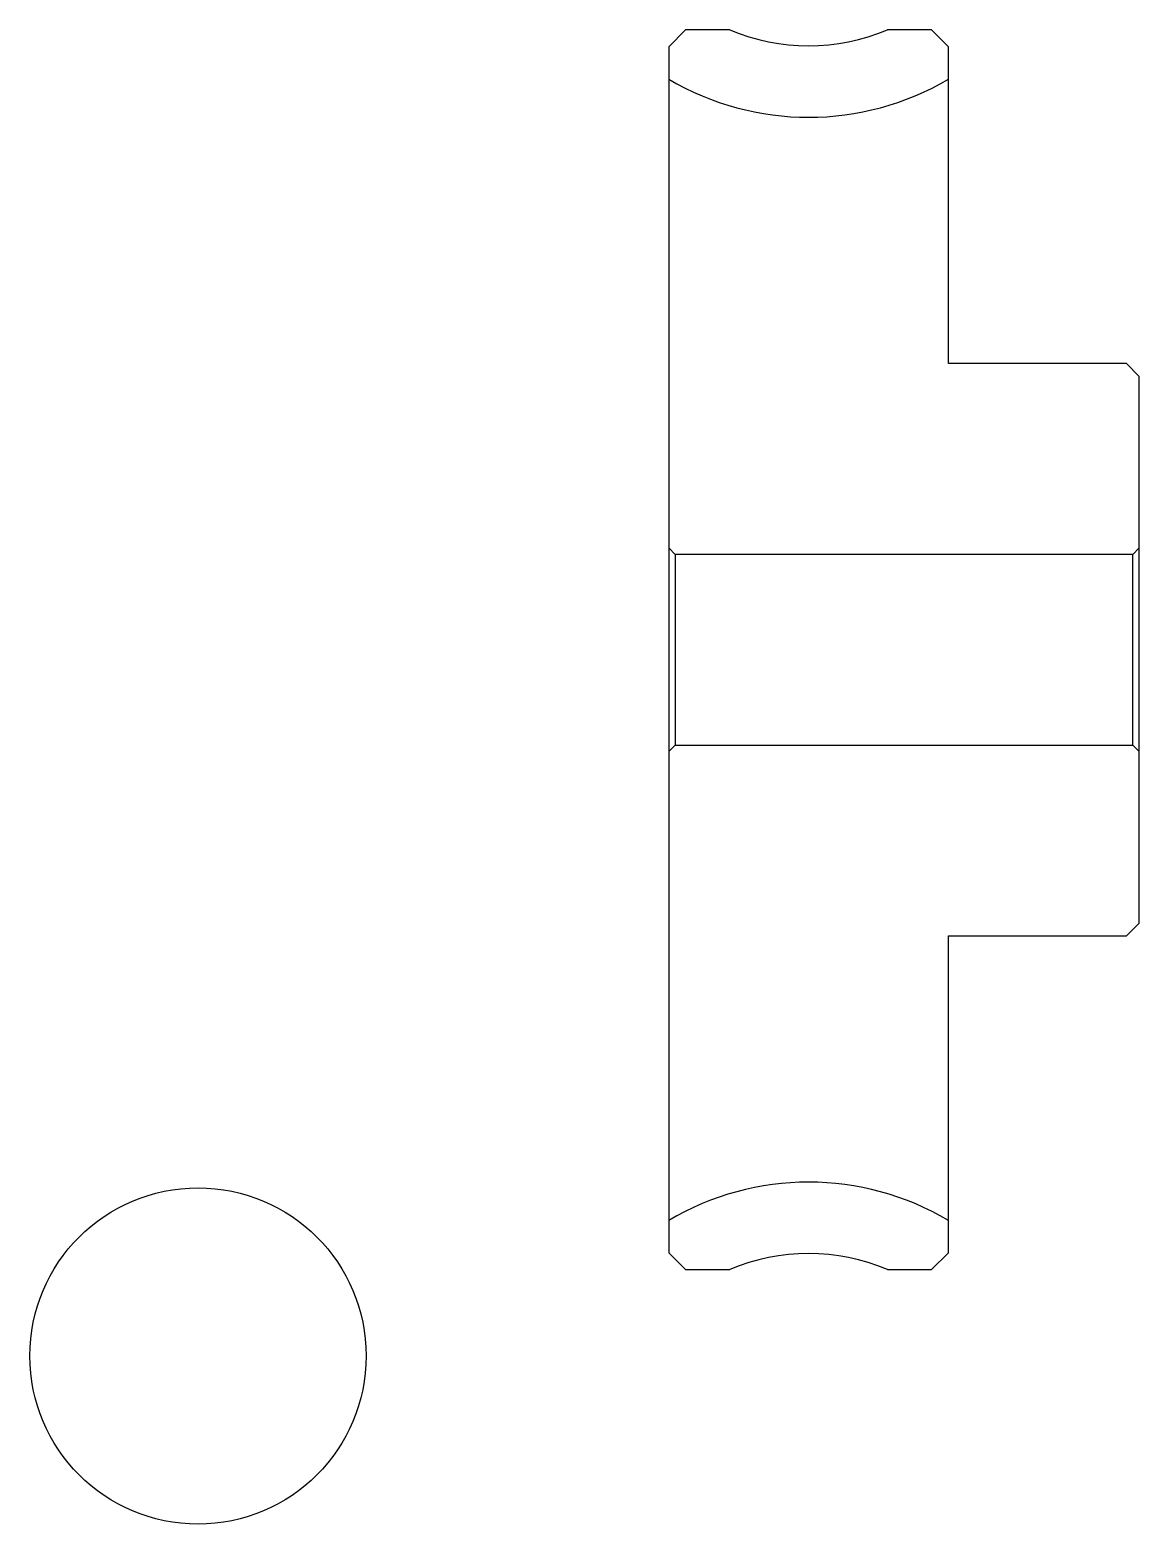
# Model space of a CAD drawing. Header units: metres. Extents: x 44 to 321, y 40 to 245.
# Drawn here: x 43.6 to 130.9, y 40.3 to 157.9 of the extents above; entities outside this region: 2.
import ezdxf

# ---------------------------------------------------------------- set-up
doc = ezdxf.new("R2010")
doc.units = ezdxf.units.M

msp = doc.modelspace()

# ---------------------------------------------------------------- linework, layer by layer
at = {"color": 4}
for p, q in [((130.903229, 117.112907), (130.403229, 116.612907)), ((93.903229, 101.112907), (94.403229, 101.612907)), ((130.903229, 101.112907), (130.403229, 101.612907))]:
    msp.add_line(p, q, dxfattribs=at)
for points in [[(98.70343, 157.862915), (95.225807, 157.862915), (93.903229, 156.540329), (93.903229, 101.112907)], [(115.903229, 131.612915), (115.903229, 156.540329), (114.58065, 157.862915), (111.103027, 157.862915)], [(115.903229, 86.612907), (129.903229, 86.612907), (130.903229, 87.612907), (130.903229, 130.612915), (129.903229, 131.612915), (115.903229, 131.612915)], [(93.903229, 117.112907), (94.403229, 116.612907), (94.403229, 101.612907), (130.403229, 101.612907), (130.403229, 116.612907), (94.403229, 116.612907)], [(93.903229, 101.112907), (93.903229, 61.68549), (95.225807, 60.362907), (98.70343, 60.362907)], [(111.103027, 60.362907), (114.58065, 60.362907), (115.903229, 61.68549), (115.903229, 86.612907)]]:
    msp.add_lwpolyline(points, dxfattribs=at)
at = {"color": 5}
msp.add_circle((56.870972, 53.564522), 13.225806, dxfattribs=at)
at = {"color": 7}
for centre, start, end in [((309.120178, 241.003387), 10, 180), ((316.739716, 242.346924), 180, 10)]:
    msp.add_arc(centre, 3.868548, start, end, dxfattribs=at)
at = {"color": 4}
for centre, radius, start, end in [((104.903229, 172.612915), 16, 247.20175188, 292.79824812), ((104.903229, 172.612915), 21.625, 239.42468485, 300.57531515), ((104.903229, 45.612907), 21.625, 59.42468485, 120.57531515), ((104.903229, 45.612907), 16, 67.20175188, 112.79824812)]:
    msp.add_arc(centre, radius, start, end, dxfattribs=at)

doc.saveas('drawing.dxf')
